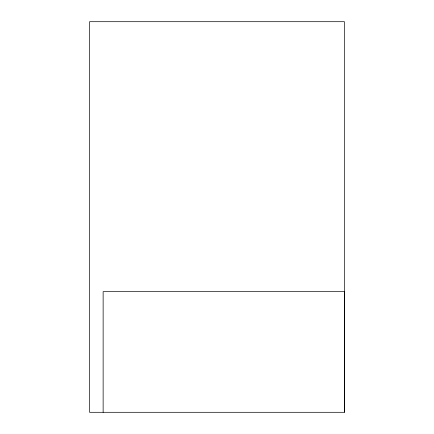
<?xml version="1.0" encoding="UTF-8"?>
<svg xmlns="http://www.w3.org/2000/svg" width="434" height="434" viewBox="0 0 434 434"><rect width="100%" height="100%" fill="white"/><g stroke="black" fill="none" stroke-linecap="round" stroke-linejoin="round"><path stroke-width="0.65" d="M344.433 412.3L344.433 21.7L89.567 21.7L89.567 412.3L344.433 412.3L344.433 291.653L103.135 291.653L103.135 412.3"/></g></svg>
